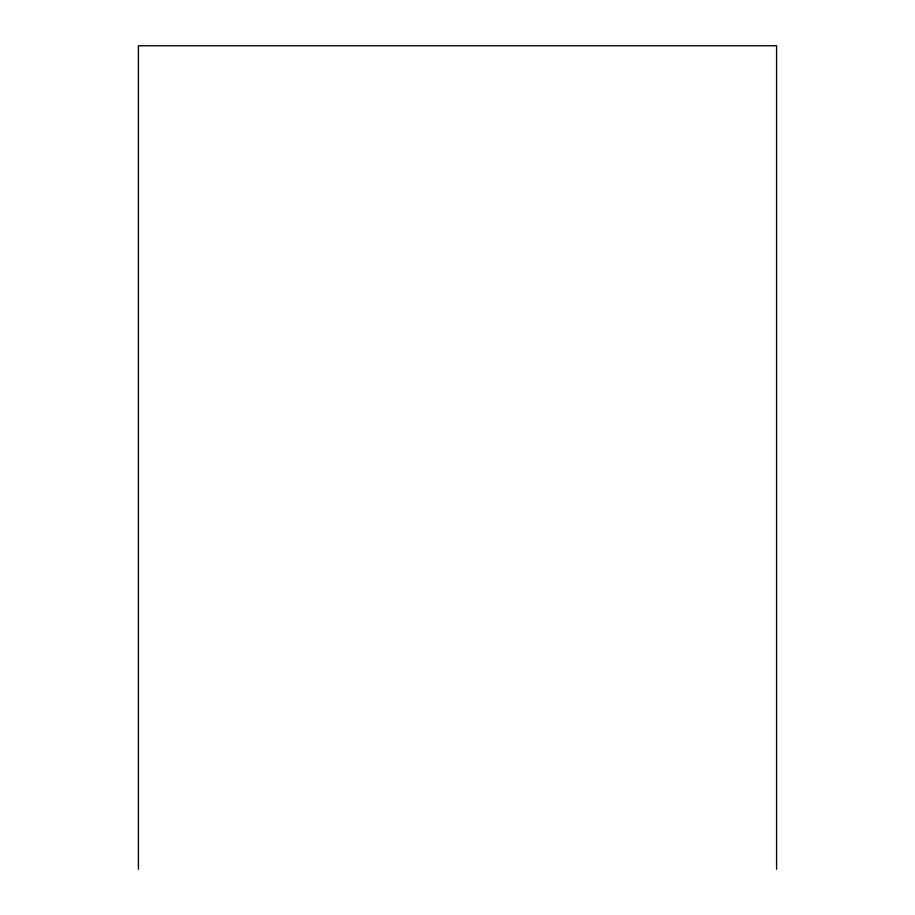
<?xml version="1.0" encoding="UTF-8"?>
<svg xmlns="http://www.w3.org/2000/svg" width="915" height="915" viewBox="0 0 915 915"><rect width="100%" height="100%" fill="white"/><g stroke="black" fill="none" stroke-linecap="round" stroke-linejoin="round"><path stroke-width="1.37" d="M776.583 869.25L776.583 45.75L138.417 45.75L138.417 869.25"/></g></svg>
